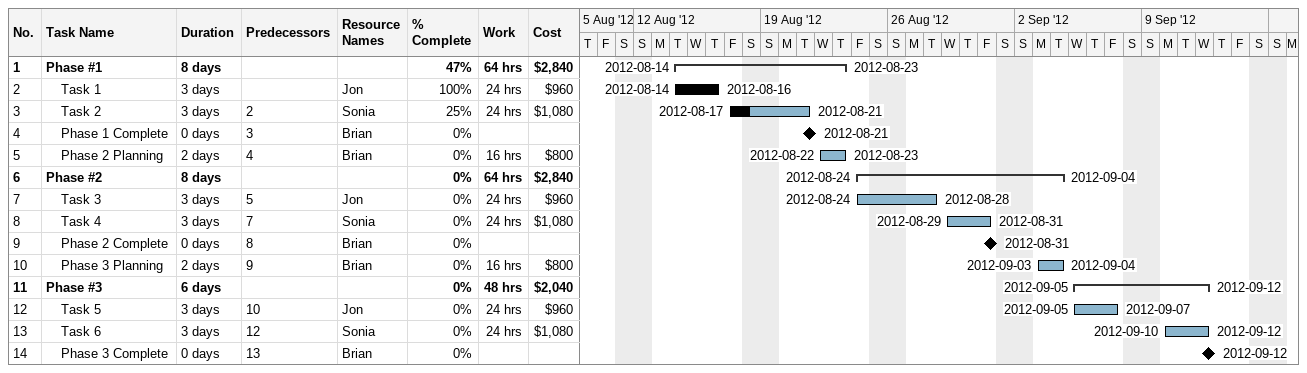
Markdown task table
| ID | Level | Task | Duration | Start | Finish | Predecessors | Resources | % complete | Work (h) | Cost ($) |
|---|---|---|---|---|---|---|---|---|---|---|
| 1 | 1 | **Phase #1** | 8d | 2012-08-14 | 2012-08-23 |  |  | 47 | 64 | 2840 |
| 2 | 2 | Task 1 | 3d | 2012-08-14 | 2012-08-16 |  | Jon | 100 | 24 | 960 |
| 3 | 2 | Task 2 | 3d | 2012-08-17 | 2012-08-21 | 2 | Sonia | 25 | 24 | 1080 |
| 4 | 2 | Phase 1 Complete | 0d | 2012-08-21 | 2012-08-21 | 3 | Brian | 0 |  |  |
| 5 | 2 | Phase 2 Planning | 2d | 2012-08-22 | 2012-08-23 | 4 | Brian | 0 | 16 | 800 |
| 6 | 1 | **Phase #2** | 8d | 2012-08-24 | 2012-09-04 |  |  | 0 | 64 | 2840 |
| 7 | 2 | Task 3 | 3d | 2012-08-24 | 2012-08-28 | 5 | Jon | 0 | 24 | 960 |
| 8 | 2 | Task 4 | 3d | 2012-08-29 | 2012-08-31 | 7 | Sonia | 0 | 24 | 1080 |
| 9 | 2 | Phase 2 Complete | 0d | 2012-08-31 | 2012-08-31 | 8 | Brian | 0 |  |  |
| 10 | 2 | Phase 3 Planning | 2d | 2012-09-03 | 2012-09-04 | 9 | Brian | 0 | 16 | 800 |
| 11 | 1 | **Phase #3** | 6d | 2012-09-05 | 2012-09-12 |  |  | 0 | 48 | 2040 |
| 12 | 2 | Task 5 | 3d | 2012-09-05 | 2012-09-07 | 10 | Jon | 0 | 24 | 960 |
| 13 | 2 | Task 6 | 3d | 2012-09-10 | 2012-09-12 | 12 | Sonia | 0 | 24 | 1080 |
| 14 | 2 | Phase 3 Complete | 0d | 2012-09-12 | 2012-09-12 | 13 | Brian | 0 |  |  |
